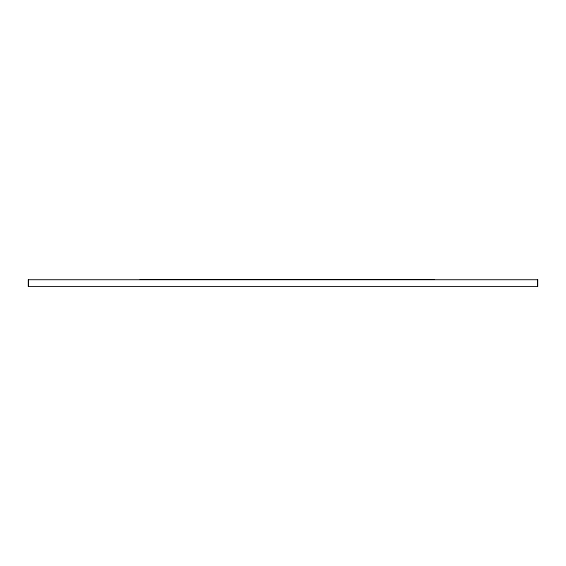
<?xml version="1.0" encoding="UTF-8"?>
<svg xmlns="http://www.w3.org/2000/svg" width="566" height="566" viewBox="0 0 566 566"><rect width="100%" height="100%" fill="white"/><g stroke="black" fill="none" stroke-linecap="round" stroke-linejoin="round"><path stroke-width="0.85" d="M140.064 279.47L434.398 279.47M537.544 279.717L537.544 286.53M28.456 279.717L28.456 286.53M537.7 279.717L28.3 279.717L28.3 286.53L537.7 286.53L537.7 279.717"/></g></svg>
